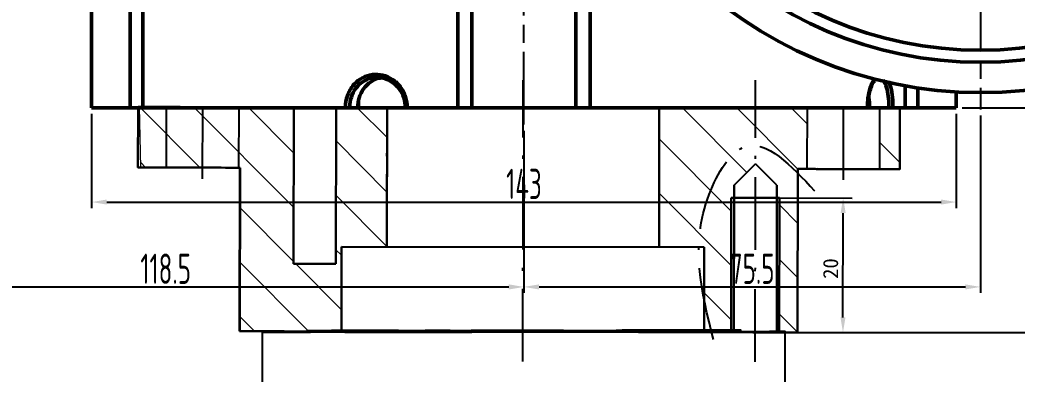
# Model space of a CAD drawing. Header units: millimetres. Extents: x 5395 to 6471, y 1829 to 2617.
# Drawn here: x 5630 to 5794.9, y 2210.3 to 2268.8 of the extents above; entities that cross this region are included whole.
import ezdxf

# ---------------------------------------------------------------- set-up
doc = ezdxf.new("R2010")
doc.units = ezdxf.units.MM
doc.linetypes.add('ACAD_ISO10W100', pattern=[18.5, 12, -3, 0.5, -3])
doc.linetypes.add('AM_ISO08W050', pattern=[18, 12, -1.5, 3, -1.5])
doc.layers.add('1-中心线', color=7, linetype='ACAD_ISO10W100')
doc.layers.add('2-粗实线', color=4, linetype='Continuous')
for name, color, linetype, lineweight in [('4-尺寸线', 7, 'Continuous', 15), ('AM_5', 3, 'Continuous', 25), ('AM_7', 4, 'AM_ISO08W050', 25), ('AM_BOR', 7, 'Continuous', 50)]:
    doc.layers.add(name, color=color, linetype=linetype, lineweight=lineweight)
doc.styles.get("Standard").update_dxf_attribs({"font": 'arial.ttf'})
doc.styles.add('STYLE1', font='')
doc.styles.add('工程字', font='gbenor.shx', dxfattribs={"width": 0.707, "bigfont": 'hztxt.shx'})
doc.styles.get('STYLE1').set_extended_font_data('FangSong_GB2312')
doc.dimstyles.new('AM_GB$0', dxfattribs={"dimtxt": 3.5, "dimasz": 2.5, "dimexe": 1, "dimexo": 1, "dimgap": 0.5, "dimtad": 1, "dimdsep": 46, "dimtxsty": '工程字', "dimcen": 0, "dimclrd": 256, "dimclre": 256, "dimclrt": 2, "dimadec": 0, "dimazin": 2, "dimtp": 0.1, "dimtm": 0.1, "dimtfac": 0.71, "dimtmove": 0, "dimatfit": 3, "dimfxl": 0, "dimlwd": -1, "dimlwe": -1, "dimarcsym": 0})
doc.dimstyles.get("Standard").update_dxf_attribs({"dimtxt": 0.18, "dimasz": 0.18, "dimexe": 0.18, "dimexo": 0.0625, "dimgap": 0.09, "dimtad": 0, "dimtih": 1, "dimtoh": 1, "dimdec": 4, "dimzin": 0, "dimdsep": 46, "dimtxsty": 'Standard', "dimcen": 0.09, "dimadec": 0, "dimazin": 0, "dimtfac": 1, "dimtdec": 4, "dimtofl": 0, "dimtmove": 0, "dimatfit": 3, "dimfxl": 0, "dimtolj": 1, "dimtzin": 0, "dimarcsym": 0})

# ---------------------------------------------------------------- blocks, each defined once
blk = doc.blocks.new('*D1')
at = {"layer": 'AM_5', "transparency": 16777216}
for p, q in [((5713.31, 2250.5), (5713.31, 2223.71)), ((5594.81, 2235.71), (5594.81, 2223.71)), ((5597.31, 2224.71), (5710.81, 2224.71))]:
    blk.add_line(p, q, dxfattribs=at)
for points in [[(5597.31, 2225.13), (5597.31, 2224.29), (5594.81, 2224.71)], [(5710.81, 2225.13), (5710.81, 2224.29), (5713.31, 2224.71)]]:
    blk.add_solid(points, dxfattribs=at)
at = {"layer": 'Defpoints', "color": 0}
for p in [(5713.31, 2251.5), (5594.81, 2236.71), (5713.31, 2224.71)]:
    blk.add_point(p, dxfattribs=at)
at = {"layer": 'AM_5', "color": 2, "transparency": 16777216, "insert": (5654.06, 2227.71), "char_height": 5, "attachment_point": 5, "style": '工程字'}
blk.add_mtext('118.5', dxfattribs=at)
blk = doc.blocks.new('*D2')
at = {"layer": 'AM_5', "transparency": 16777216}
for p, q in [((5788.81, 2253), (5788.81, 2223.71)), ((5713.31, 2250.5), (5713.31, 2223.71)), ((5715.81, 2224.71), (5786.31, 2224.71))]:
    blk.add_line(p, q, dxfattribs=at)
for points in [[(5715.81, 2225.13), (5715.81, 2224.29), (5713.31, 2224.71)], [(5786.31, 2225.13), (5786.31, 2224.29), (5788.81, 2224.71)]]:
    blk.add_solid(points, dxfattribs=at)
at = {"layer": 'Defpoints', "color": 0}
for p in [(5788.81, 2254), (5713.31, 2251.5), (5788.81, 2224.71)]:
    blk.add_point(p, dxfattribs=at)
at = {"layer": 'AM_5', "color": 2, "transparency": 16777216, "insert": (5751.06, 2227.71), "char_height": 5, "attachment_point": 5, "style": '工程字'}
blk.add_mtext('75.5', dxfattribs=at)
blk = doc.blocks.new('*D3')
at = {"layer": 'AM_5', "transparency": 16777216}
for p, q in [((5789.81, 2326.8), (5928.66, 2326.8)), ((5927.66, 2256.8), (5927.66, 2324.3)), ((5785.81, 2254.3), (5928.66, 2254.3))]:
    blk.add_line(p, q, dxfattribs=at)
for points in [[(5927.24, 2324.3), (5928.07, 2324.3), (5927.66, 2326.8)], [(5927.24, 2256.8), (5928.07, 2256.8), (5927.66, 2254.3)]]:
    blk.add_solid(points, dxfattribs=at)
at = {"layer": 'Defpoints', "color": 0}
for p in [(5788.81, 2326.8), (5927.66, 2326.8), (5784.81, 2254.3)]:
    blk.add_point(p, dxfattribs=at)
at = {"layer": 'AM_5', "color": 2, "transparency": 16777216, "insert": (5924.66, 2290.55), "char_height": 5, "attachment_point": 5, "rotation": 90, "style": '工程字'}
blk.add_mtext('72.5', dxfattribs=at)
blk = doc.blocks.new('*D4')
at = {"layer": 'AM_5', "transparency": 16777216}
for p, q in [((5915.81, 2358.3), (5942.87, 2358.3)), ((5941.87, 2256.8), (5941.87, 2355.8)), ((5785.81, 2254.3), (5942.87, 2254.3))]:
    blk.add_line(p, q, dxfattribs=at)
for points in [[(5941.46, 2355.8), (5942.29, 2355.8), (5941.87, 2358.3)], [(5941.46, 2256.8), (5942.29, 2256.8), (5941.87, 2254.3)]]:
    blk.add_solid(points, dxfattribs=at)
at = {"layer": 'Defpoints', "color": 0}
for p in [(5914.81, 2358.3), (5941.87, 2358.3), (5784.81, 2254.3)]:
    blk.add_point(p, dxfattribs=at)
at = {"layer": 'AM_5', "color": 2, "transparency": 16777216, "insert": (5938.87, 2306.3), "char_height": 5, "attachment_point": 5, "rotation": 90, "style": '工程字'}
blk.add_mtext('104', dxfattribs=at)
blk = doc.blocks.new('*D14')
at = {"layer": 'AM_5', "transparency": 16777216}
for p, q in [((5641.81, 2253.3), (5641.81, 2237.72)), ((5784.81, 2253.3), (5784.81, 2237.72)), ((5644.31, 2238.72), (5782.31, 2238.72))]:
    blk.add_line(p, q, dxfattribs=at)
for points in [[(5644.31, 2239.14), (5644.31, 2238.31), (5641.81, 2238.72)], [(5782.31, 2239.14), (5782.31, 2238.31), (5784.81, 2238.72)]]:
    blk.add_solid(points, dxfattribs=at)
at = {"layer": 'Defpoints', "color": 0}
for p in [(5641.81, 2254.3), (5784.81, 2254.3), (5784.81, 2238.72)]:
    blk.add_point(p, dxfattribs=at)
at = {"layer": 'AM_5', "color": 2, "transparency": 16777216, "insert": (5713.31, 2241.72), "char_height": 5, "attachment_point": 5, "style": '工程字'}
blk.add_mtext('143', dxfattribs=at)
blk = doc.blocks.new('*D15')
at = {"layer": '4-尺寸线', "color": 0, "lineweight": -2, "transparency": 16777216}
for p, q in [((5755.14, 2239.41), (5767.6, 2239.39)), ((5766.07, 2219.68), (5766.1, 2236.89)), ((5755.69, 2217.2), (5767.57, 2217.18))]:
    blk.add_line(p, q, dxfattribs=at)
at = {"layer": '4-尺寸线', "color": 0, "transparency": 16777216}
for points in [[(5765.68, 2236.89), (5766.52, 2236.89), (5766.1, 2239.39)], [(5765.66, 2219.68), (5766.49, 2219.68), (5766.07, 2217.18)]]:
    blk.add_solid(points, dxfattribs=at)
at = {"layer": 'Defpoints', "color": 0}
for p in [(5755.14, 2239.41), (5766.1, 2239.39), (5755.69, 2217.2)]:
    blk.add_point(p, dxfattribs=at)
at = {"layer": '4-尺寸线', "color": 0, "transparency": 16777216, "insert": (5764.04, 2227.74), "char_height": 2.5, "attachment_point": 5, "rotation": 89.9199, "style": 'STYLE1'}
blk.add_mtext('\\A1;20', dxfattribs=at)
blk = doc.blocks.new('*D19')
at = {"layer": 'AM_5', "transparency": 16777216}
for p, q in [((5785.81, 2254.3), (5942.19, 2254.3)), ((5941.19, 2251.8), (5941.19, 2219.69)), ((5759.56, 2217.19), (5942.19, 2217.19))]:
    blk.add_line(p, q, dxfattribs=at)
for points in [[(5940.78, 2251.8), (5941.61, 2251.8), (5941.19, 2254.3)], [(5940.78, 2219.69), (5941.61, 2219.69), (5941.19, 2217.19)]]:
    blk.add_solid(points, dxfattribs=at)
at = {"layer": 'Defpoints', "color": 0}
for p in [(5784.81, 2254.3), (5758.56, 2217.19), (5941.19, 2217.19)]:
    blk.add_point(p, dxfattribs=at)
at = {"layer": 'AM_5', "color": 2, "transparency": 16777216, "insert": (5938.19, 2235.75), "char_height": 5, "attachment_point": 5, "rotation": 90, "style": '工程字'}
blk.add_mtext('40', dxfattribs=at)
blk = doc.blocks.new('*D20')
at = {"layer": 'AM_5', "transparency": 16777216}
for p, q in [((5758.03, 2217.19), (5942.06, 2217.19)), ((5941.06, 2214.69), (5941.06, 2079.82)), ((5756.79, 2077.32), (5942.06, 2077.32))]:
    blk.add_line(p, q, dxfattribs=at)
for points in [[(5940.64, 2214.69), (5941.47, 2214.69), (5941.06, 2217.19)], [(5940.64, 2079.82), (5941.47, 2079.82), (5941.06, 2077.32)]]:
    blk.add_solid(points, dxfattribs=at)
at = {"layer": 'Defpoints', "color": 0}
for p in [(5757.03, 2217.19), (5755.79, 2077.32), (5941.06, 2077.32)]:
    blk.add_point(p, dxfattribs=at)
at = {"layer": 'AM_5', "color": 2, "transparency": 16777216, "insert": (5938.06, 2147.26), "char_height": 5, "attachment_point": 5, "rotation": 90, "style": '工程字'}
blk.add_mtext('265', dxfattribs=at)

msp = doc.modelspace()

# ---------------------------------------------------------------- hatches: boundary and pattern name
at = {"layer": '4-尺寸线'}
h = msp.add_hatch(dxfattribs=at)
h.set_pattern_fill('ANSI31', color=256, scale=2, angle=89.9198586, style=0)
h.set_pattern_definition([(134.91986, (5916.9184, 511.664), (-4.496404, -4.483843), [])])
h.paths.add_polyline_path([(5670.1152, 2254.3894), (5669.82318, 2254.38997), (5669.54144, 2254.39052), (5669.27004, 2254.39104), (5669.00905, 2254.39154), (5668.75852, 2254.39202), (5668.51852, 2254.39247), (5668.2891, 2254.3929), (5668.07033, 2254.3933), (5667.77499, 2254.39387), (5667.36603, 2254.3947), (5666.85382, 2254.39577), (5666.25135, 2254.39706), (5665.57389, 2254.39853), (5664.83863, 2254.40015), (5664.0642, 2254.40187), (5663.27025, 2254.40365), (5659.53743, 2254.41207), (5658.4919, 2254.41442), (5657.4573, 2254.41673), (5656.44496, 2254.41897), (5655.46599, 2254.42113), (5654.5311, 2254.42317), (5654.18707, 2254.42392), (5654.17308, 2244.42393), (5654.50857, 2244.4232), (5655.44346, 2244.42115), (5656.42243, 2244.419), (5657.43477, 2244.41675), (5658.46937, 2244.41444), (5659.5149, 2244.41209), (5663.15218, 2244.40127), (5663.94552, 2244.39947), (5664.71815, 2244.3977), (5665.45046, 2244.39601), (5666.31117, 2244.394), (5666.31117, 2244.39469), (5666.36727, 2244.3961), (5666.30643, 2217.39617), (5666.6727, 2217.39565), (5667.15558, 2217.39487), (5667.75383, 2217.39382), (5668.46592, 2217.39251), (5669.29005, 2217.39094), (5670.2241, 2217.38912), (5671.26571, 2217.38705), (5672.4122, 2217.38473), (5673.66067, 2217.38218), (5683.13525, 2217.36003), (5683.134, 2231.33182), (5690.65479, 2231.3213), (5690.66691, 2254.34598), (5689.65759, 2254.34818), (5687.69436, 2254.35246), (5685.79158, 2254.35658), (5683.95413, 2254.36054), (5682.25109, 2254.3642), (5682.21492, 2228.5068), (5675.19329, 2228.52163), (5675.22946, 2254.37904), (5674.55303, 2254.38044), (5673.29442, 2254.38303), (5672.1333, 2254.38539), (5671.07265, 2254.38751)])
h.paths.add_polyline_path([(5649.71825, 2254.43316), (5649.94191, 2244.43275), (5650.35123, 2244.43197), (5650.83088, 2244.43101), (5651.40515, 2244.42983), (5652.06775, 2244.42844), (5652.81141, 2244.42686), (5653.628, 2244.42511), (5654.17308, 2244.42393), (5654.18707, 2254.42308)])
h.paths.add_polyline_path([(5735.68689, 2254.23935), (5735.65475, 2231.25836), (5743.13395, 2231.2479), (5743.13512, 2217.21974), (5747.5565, 2217.20941), (5747.58756, 2239.41577), (5748.05149, 2239.41512), (5748.05441, 2241.50619), (5751.60289, 2245.04711), (5751.6157, 2254.20344)])
h.paths.add_polyline_path([(5751.6157, 2254.20344), (5751.60289, 2245.04711), (5755.14144, 2241.49628), (5755.13852, 2239.40521), (5755.55088, 2239.40463), (5755.51982, 2217.19664), (5755.68547, 2217.19621), (5756.48856, 2217.19412), (5757.17924, 2217.19226), (5757.75577, 2217.19067), (5758.21667, 2217.18932), (5758.56077, 2217.18824), (5758.6216, 2244.18818), (5760.17285, 2244.1858), (5760.18684, 2254.18412)])
h.paths.add_polyline_path([(5772.18681, 2254.15706), (5772.17284, 2244.16743), (5775.46565, 2244.16239), (5775.35885, 2254.14991)])

# ---------------------------------------------------------------- linework, layer by layer
at = {"color": 7, "linetype": 'Continuous', "lineweight": 25}
for p, q in [((5702.72441, 2254.31989), (5702.74224, 2254.32034)), ((5670.00489, 2217.22613), (5670.16535, 2077.22623)), ((5677.31319, 2217.48385), (5677.56344, 2217.23417)), ((5679.35559, 2217.23606), (5679.1671, 2217.48583)), ((5681.47095, 2217.48844), (5679.16713, 2217.48587)), ((5681.65944, 2217.23866), (5679.35562, 2217.23609)), ((5681.65944, 2217.23866), (5681.47095, 2217.48844)), ((5692.38547, 2217.25094), (5691.88953, 2217.25036)), ((5691.88955, 2217.25033), (5692.05382, 2217.50051)), ((5692.54975, 2217.50113), (5692.0538, 2217.50055)), ((5692.38547, 2217.25094), (5692.54975, 2217.50113)), ((5696.98875, 2217.50595), (5697.10193, 2217.2561)), ((5700.95605, 2217.26052), (5701.09981, 2217.51067)), ((5704.55452, 2217.51454), (5704.62671, 2217.26463)), ((5719.79592, 2217.282), (5719.85014, 2217.53205)), ((5730.15205, 2217.54414), (5729.5585, 2217.54348)), ((5729.5585, 2217.54348), (5729.74699, 2217.2937)), ((5730.34054, 2217.29436), (5729.74699, 2217.2937)), ((5730.34054, 2217.29436), (5730.15205, 2217.54414)), ((5743.20547, 2217.30915), (5740.57063, 2217.30607)), ((5740.57065, 2217.30603), (5740.73493, 2217.55621)), ((5743.36975, 2217.55933), (5740.7349, 2217.55625)), ((5743.20547, 2217.30915), (5743.36975, 2217.55933)), ((5745.68334, 2217.31214), (5745.93302, 2217.56239)), ((5745.78935, 2217.31345), (5745.68452, 2217.31333)), ((5745.95385, 2217.56364), (5745.78958, 2217.31345)), ((5746.46841, 2217.31425), (5745.78958, 2217.31345)), ((5746.63268, 2217.56443), (5745.95385, 2217.56364)), ((5746.46841, 2217.31425), (5746.63268, 2217.56443)), ((5748.94628, 2217.31724), (5749.19596, 2217.56749)), ((5756.66529, 2077.32537), (5756.50483, 2217.32527))]:
    msp.add_line(p, q, dxfattribs=at)
at = {"color": 7, "linetype": 'Continuous', "lineweight": 25, "flags": 128}
for points in [[(5699.15792, 2254.3273), (5698.46835, 2254.32882), (5697.78215, 2254.33034), (5697.0995, 2254.33185), (5696.42055, 2254.33335), (5695.74547, 2254.33483), (5695.07441, 2254.33631), (5694.40756, 2254.33778), (5693.74505, 2254.33923)], [(5699.15792, 2254.3273), (5699.90009, 2254.32566), (5700.58709, 2254.32417), (5701.20151, 2254.32285), (5701.72776, 2254.32174), (5702.15251, 2254.32087), (5702.46497, 2254.32027), (5702.65723, 2254.31993), (5702.72441, 2254.31989)], [(5677.56213, 2217.23548), (5676.42634, 2217.23413), (5675.04912, 2217.23248), (5673.8289, 2217.23101), (5672.77069, 2217.22973), (5671.87884, 2217.22863), (5671.15701, 2217.22773), (5670.60817, 2217.22703), (5670.23458, 2217.22652), (5670.03776, 2217.22622), (5670.01853, 2217.22612), (5670.17697, 2217.22622), (5670.51243, 2217.22653), (5671.02352, 2217.22704), (5671.70816, 2217.22775), (5672.56351, 2217.22866), (5673.58608, 2217.22976), (5674.77165, 2217.23105), (5676.11536, 2217.23252), (5677.61168, 2217.23417), (5678.02384, 2217.23462)], [(5679.35557, 2217.23609), (5678.67622, 2217.23534), (5678.14799, 2217.23476), (5677.78389, 2217.23437), (5677.59289, 2217.23418), (5677.56344, 2217.23417)], [(5691.88957, 2217.25036), (5690.97701, 2217.2493), (5689.9694, 2217.24813), (5688.89157, 2217.24688), (5687.77006, 2217.24559), (5686.63247, 2217.24429), (5685.50681, 2217.243), (5684.42082, 2217.24177), (5683.40122, 2217.24061), (5682.47313, 2217.23957), (5681.65939, 2217.23866)], [(5683.68955, 2217.24094), (5684.99128, 2217.2424), (5687.14684, 2217.24482), (5689.40968, 2217.24737), (5691.7705, 2217.25003), (5694.21961, 2217.2528), (5696.74694, 2217.25567), (5699.3421, 2217.25862), (5701.99443, 2217.26163), (5704.69304, 2217.26471), (5707.42683, 2217.26783), (5710.18456, 2217.27098)], [(5697.10216, 2217.25637), (5696.52047, 2217.25571), (5695.90939, 2217.25501), (5695.28236, 2217.25429), (5694.65313, 2217.25357), (5694.03555, 2217.25286), (5693.44318, 2217.25217), (5692.88905, 2217.25153), (5692.38531, 2217.25094)], [(5700.9562, 2217.26079), (5700.52292, 2217.26029), (5700.05805, 2217.25975), (5699.57009, 2217.25918), (5699.06797, 2217.25861), (5698.56087, 2217.25803), (5698.05806, 2217.25745), (5697.56872, 2217.25689), (5697.10181, 2217.25636)], [(5704.62692, 2217.26501), (5704.1592, 2217.26448), (5703.68182, 2217.26394), (5703.20089, 2217.26338), (5702.72256, 2217.26284), (5702.25297, 2217.26229), (5701.79812, 2217.26177), (5701.36384, 2217.26126), (5700.95568, 2217.26079)], [(5719.796, 2217.28239), (5717.91181, 2217.28022), (5716.00859, 2217.27803), (5714.09412, 2217.27583), (5712.17621, 2217.27363), (5710.26272, 2217.27144), (5708.36145, 2217.26927), (5706.48018, 2217.26712), (5704.6266, 2217.26501)], [(5710.18456, 2217.27098), (5712.95491, 2217.27415), (5715.7265, 2217.27733), (5718.48793, 2217.28051), (5721.22785, 2217.28366), (5723.93501, 2217.28678), (5726.59829, 2217.28985), (5729.20673, 2217.29287), (5731.74963, 2217.29581), (5734.21652, 2217.29867), (5736.59728, 2217.30144), (5738.34205, 2217.30348)], [(5729.74726, 2217.2937), (5728.77655, 2217.29261), (5727.68487, 2217.29139), (5726.49179, 2217.29004), (5725.2187, 2217.28859), (5723.88845, 2217.28708), (5722.52488, 2217.28552), (5721.15244, 2217.28395), (5719.79576, 2217.28238)], [(5740.57068, 2217.30607), (5739.65811, 2217.305), (5738.65051, 2217.30383), (5737.57268, 2217.30259), (5736.45116, 2217.3013), (5735.31357, 2217.29999), (5734.18792, 2217.29871), (5733.10193, 2217.29747), (5732.08233, 2217.29632), (5731.15423, 2217.29527), (5730.34049, 2217.29436)], [(5745.68334, 2217.31214), (5745.66711, 2217.31211), (5745.5022, 2217.31189), (5745.16323, 2217.31147), (5744.65855, 2217.31087), (5744.00058, 2217.31009), (5743.20552, 2217.30915)], [(5744.82224, 2217.31106), (5745.06944, 2217.31135), (5746.88122, 2217.31349), (5748.55483, 2217.31547), (5750.08338, 2217.31728), (5751.4606, 2217.31893), (5752.68082, 2217.3204), (5753.73902, 2217.32168), (5754.63088, 2217.32278), (5755.35271, 2217.32368), (5755.90155, 2217.32438), (5756.27514, 2217.32489), (5756.47196, 2217.32519), (5756.49118, 2217.32529), (5756.33274, 2217.32518), (5755.99729, 2217.32488), (5755.48619, 2217.32437), (5754.80156, 2217.32366), (5753.94621, 2217.32275), (5752.92364, 2217.32165), (5751.73807, 2217.32036), (5750.39436, 2217.31889), (5748.94633, 2217.31729)], [(5748.94628, 2217.31724), (5748.93004, 2217.31721), (5748.76513, 2217.31699), (5748.42617, 2217.31657), (5747.92148, 2217.31596), (5747.26351, 2217.31518), (5746.46846, 2217.31425)]]:
    msp.add_lwpolyline(points, dxfattribs=at)
at = {"color": 7, "linetype": 'Continuous', "lineweight": 25}
for points, knots in [([(5679.1671, 2217.48583), (5678.86441, 2217.4855), (5678.25904, 2217.48483), (5677.67157, 2217.48419), (5677.3428, 2217.48385), (5677.34483, 2217.48387), (5677.34563, 2217.48388)], [0, 0, 0, 0, 0.273281311, 0.546562622, 0.819843932, 1, 1, 1, 1]), ([(5745.90059, 2217.56236), (5745.90944, 2217.56236), (5745.94431, 2217.56238), (5745.70952, 2217.56208), (5745.199, 2217.56146), (5744.42243, 2217.56053), (5743.72066, 2217.55971), (5743.36977, 2217.5593)], [0, 0, 0, 0, 0.078443499, 0.308832624, 0.539221749, 0.769610875, 1, 1, 1, 1]), ([(5749.16352, 2217.56745), (5749.17238, 2217.56746), (5749.20724, 2217.56748), (5748.97245, 2217.56718), (5748.46193, 2217.56656), (5747.68537, 2217.56563), (5746.98359, 2217.56481), (5746.63271, 2217.5644)], [0, 0, 0, 0, 0.078443499, 0.308832624, 0.539221749, 0.769610875, 1, 1, 1, 1])]:
    msp.add_open_spline(points, degree=3, knots=knots, dxfattribs=at)
for points in [[(5692.05382, 2217.50051), (5691.66591, 2217.50006), (5690.89009, 2217.49915), (5689.53056, 2217.49758), (5688.09181, 2217.49592), (5686.61225, 2217.49422), (5685.15195, 2217.49255), (5683.77109, 2217.49099), (5682.50329, 2217.48955), (5681.81504, 2217.48879), (5681.47092, 2217.4884)], [(5692.54975, 2217.50113), (5692.87022, 2217.5015), (5693.51118, 2217.50225), (5694.67754, 2217.50359), (5695.8829, 2217.50497), (5696.62022, 2217.50581), (5696.98888, 2217.50623)], [(5701.09981, 2217.51067), (5700.7884, 2217.5103), (5700.16557, 2217.50958), (5699.08897, 2217.50834), (5697.99358, 2217.50709), (5697.32369, 2217.50633), (5696.98875, 2217.50595)], [(5701.09965, 2217.51095), (5701.35788, 2217.51125), (5701.87436, 2217.51185), (5702.75765, 2217.51287), (5703.66973, 2217.51392), (5704.25966, 2217.51459), (5704.55463, 2217.51492)], [(5719.85014, 2217.53205), (5718.58116, 2217.53059), (5716.04319, 2217.52767), (5712.16439, 2217.52322), (5708.30094, 2217.5188), (5705.80333, 2217.51596), (5704.55452, 2217.51454)], [(5719.85006, 2217.53244), (5720.2898, 2217.53295), (5721.16929, 2217.53396), (5722.51443, 2217.5355), (5723.84813, 2217.53703), (5725.14979, 2217.53851), (5726.39602, 2217.53992), (5727.5614, 2217.54124), (5728.63728, 2217.54245), (5729.25143, 2217.54314), (5729.5585, 2217.54348)], [(5740.73493, 2217.55621), (5740.34702, 2217.55576), (5739.5712, 2217.55486), (5738.21166, 2217.55328), (5736.77292, 2217.55162), (5735.29336, 2217.54993), (5733.83306, 2217.54826), (5732.45219, 2217.54669), (5731.1844, 2217.54526), (5730.49615, 2217.54449), (5730.15203, 2217.54411)]]:
    msp.add_open_spline(points, degree=3, dxfattribs=at)
at = {"layer": '1-中心线', "color": 1}
for p, q in [((5713.12832, 2212.38421), (5713.19335, 2258.87552)), ((5751.55714, 2212.33663), (5751.62216, 2258.82794)), ((5660.17046, 2242.54243), (5660.18979, 2256.36769)), ((5766.17035, 2242.39416), (5766.18969, 2256.21942))]:
    msp.add_line(p, q, dxfattribs=at)
at = {"layer": '1-中心线'}
for p, q in [((5654.17308, 2244.4217), (5654.18707, 2254.42392)), ((5666.17305, 2244.39432), (5666.18704, 2254.3972)), ((5690.65121, 2231.32131), (5690.66691, 2254.34598)), ((5760.17296, 2244.26284), (5760.18695, 2254.26572)), ((5772.17296, 2244.25665), (5772.18695, 2254.25887)), ((5748.05441, 2241.50619), (5751.60289, 2245.04711)), ((5755.14144, 2241.49628), (5751.60289, 2245.04711)), ((5713.13519, 2217.28989), (5683.13522, 2217.33185))]:
    msp.add_line(p, q, dxfattribs=at)
msp.add_spline([(5744.64659, 2216.04833), (5743.93036, 2239.97763), (5750.0602, 2247.93516), (5761.38449, 2240.58532)], degree=3, dxfattribs=at)
at = {"layer": '2-粗实线', "color": 0, "lineweight": 30}
for p, q in [((5649.48968, 2254.43339), (5649.46715, 2244.43342)), ((5663.27025, 2254.40365), (5659.53743, 2254.41207)), ((5675.22946, 2254.37904), (5675.19329, 2228.52163)), ((5682.25109, 2254.3642), (5682.21492, 2228.5068)), ((5690.65121, 2231.32131), (5690.687, 2254.34593)), ((5735.65475, 2231.25836), (5735.6869, 2254.24448)), ((5761.80313, 2254.18157), (5765.53595, 2254.17316)), ((5775.46562, 2244.14945), (5775.48816, 2254.14942)), ((5663.15218, 2244.40127), (5659.41936, 2244.40968)), ((5663.24772, 2244.40368), (5659.5149, 2244.41209)), ((5666.31117, 2244.39469), (5666.25033, 2217.39476)), ((5666.30643, 2217.39617), (5666.36727, 2244.3961)), ((5666.31117, 2244.39469), (5666.36727, 2244.39457)), ((5758.6216, 2244.18818), (5758.56077, 2217.18824)), ((5761.68506, 2244.17919), (5765.41788, 2244.17077)), ((5761.7806, 2244.1816), (5765.51342, 2244.17318)), ((5748.02043, 2217.20832), (5748.05441, 2241.50619)), ((5755.10745, 2217.19287), (5755.14144, 2241.49628)), ((5747.5565, 2217.20941), (5747.58756, 2239.41577)), ((5747.58756, 2239.41577), (5755.55088, 2239.40463)), ((5755.55088, 2239.40463), (5755.51981, 2217.19207)), ((5683.134, 2231.33182), (5743.13395, 2231.2479)), ((5683.13522, 2217.33185), (5683.1548, 2231.33179)), ((5743.13395, 2231.2479), (5743.13512, 2217.21974)), ((5675.19329, 2228.52163), (5682.21492, 2228.5068)), ((5671.72154, 2217.38021), (5671.72154, 2217.37913)), ((5673.66067, 2217.38218), (5751.77467, 2217.19955)), ((5690.63521, 2217.32136), (5690.63524, 2217.34249)), ((5752.794, 2217.19641), (5752.794, 2217.19747)), ((5758.50467, 2217.18683), (5758.50467, 2217.18836))]:
    msp.add_line(p, q, dxfattribs=at)
at = {"layer": '2-粗实线', "color": 0, "lineweight": 30, "flags": 128}
for points in [[(5659.53743, 2254.41207), (5658.4919, 2254.41442), (5657.4573, 2254.41673), (5656.44496, 2254.41897), (5655.46599, 2254.42113), (5654.5311, 2254.42317), (5653.65054, 2254.42508), (5652.83395, 2254.42684), (5652.09028, 2254.42842), (5651.42768, 2254.4298), (5650.85341, 2254.43098), (5650.37376, 2254.43194), (5649.99399, 2254.43267), (5649.71825, 2254.43316), (5649.54957, 2254.4334), (5649.4898, 2254.4334), (5649.48968, 2254.43339)], [(5663.27025, 2254.40365), (5664.0642, 2254.40187), (5664.83863, 2254.40015), (5665.57389, 2254.39853), (5666.25135, 2254.39706), (5666.85382, 2254.39577), (5667.36603, 2254.3947), (5667.77499, 2254.39387), (5668.07033, 2254.3933)], [(5670.1152, 2254.3894), (5669.82318, 2254.38997), (5669.54144, 2254.39052), (5669.27004, 2254.39104), (5669.00905, 2254.39154), (5668.75852, 2254.39202), (5668.51852, 2254.39247), (5668.2891, 2254.3929), (5668.07033, 2254.3933)], [(5670.1152, 2254.3894), (5671.07265, 2254.38751), (5672.1333, 2254.38539), (5673.29442, 2254.38303), (5674.55303, 2254.38044), (5675.90589, 2254.37763), (5677.34951, 2254.37461), (5678.88019, 2254.37138), (5680.49399, 2254.36795), (5682.18676, 2254.36434), (5683.95413, 2254.36054), (5685.79158, 2254.35658), (5687.69436, 2254.35246), (5689.65759, 2254.34818), (5691.67622, 2254.34377), (5693.74505, 2254.33923)], [(5722.74196, 2254.27526), (5722.69218, 2254.27551), (5722.53337, 2254.276), (5722.2673, 2254.27674), (5721.89686, 2254.2777), (5721.42612, 2254.27888), (5720.86024, 2254.28027), (5720.20541, 2254.28186), (5719.46882, 2254.28361), (5718.65852, 2254.28553), (5717.7834, 2254.28757), (5716.85305, 2254.28973), (5715.87766, 2254.29198), (5714.86792, 2254.29429), (5713.83488, 2254.29664), (5712.78987, 2254.29901), (5711.74434, 2254.30135), (5710.70974, 2254.30367), (5709.69741, 2254.30591), (5708.71843, 2254.30807), (5707.78354, 2254.31011), (5706.90298, 2254.31202), (5706.08639, 2254.31378), (5705.34272, 2254.31536), (5704.68012, 2254.31674), (5704.10585, 2254.31792), (5703.62621, 2254.31888), (5703.24643, 2254.31961), (5702.97069, 2254.3201), (5702.80202, 2254.32034), (5702.74224, 2254.32034)], [(5722.74208, 2254.27471), (5722.78373, 2254.27457), (5722.9686, 2254.27405), (5723.27405, 2254.27327), (5723.69234, 2254.27224), (5724.21286, 2254.27099), (5724.82241, 2254.26954), (5725.50554, 2254.26795), (5726.24492, 2254.26625)], [(5731.6385, 2254.25383), (5730.97876, 2254.25535), (5730.31456, 2254.25688), (5729.64607, 2254.25843), (5728.97345, 2254.25998), (5728.29686, 2254.26153), (5727.61647, 2254.2631), (5726.93243, 2254.26467), (5726.24492, 2254.26625)], [(5731.6385, 2254.25383), (5733.52446, 2254.24948), (5735.36942, 2254.24521), (5737.16829, 2254.24104), (5738.9161, 2254.23697), (5740.60803, 2254.23301), (5742.23941, 2254.22918), (5743.80575, 2254.22548), (5745.30271, 2254.22193), (5746.72616, 2254.21853), (5748.07219, 2254.2153), (5749.33707, 2254.21224), (5750.51731, 2254.20937), (5751.60967, 2254.20668), (5752.61111, 2254.20419), (5753.51888, 2254.20191), (5754.33048, 2254.19984), (5755.04367, 2254.19798)], [(5757.03691, 2254.19278), (5756.82471, 2254.19335), (5756.60184, 2254.19394), (5756.36835, 2254.19456), (5756.1243, 2254.1952), (5755.86974, 2254.19586), (5755.60474, 2254.19654), (5755.32936, 2254.19725), (5755.04367, 2254.19798)], [(5757.03691, 2254.19278), (5757.32517, 2254.19203), (5757.72759, 2254.19104), (5758.23395, 2254.18981), (5758.83142, 2254.1884), (5759.50485, 2254.18683), (5760.23716, 2254.18514), (5761.00979, 2254.18337), (5761.80313, 2254.18157)], [(5775.48816, 2254.14942), (5775.43825, 2254.14966), (5775.27945, 2254.15016), (5775.01338, 2254.15089), (5774.64294, 2254.15185), (5774.1722, 2254.15304), (5773.60632, 2254.15443), (5772.95149, 2254.15601), (5772.21489, 2254.15777), (5771.4046, 2254.15968), (5770.52948, 2254.16173), (5769.59913, 2254.16389), (5768.62374, 2254.16614), (5767.614, 2254.16845), (5766.58096, 2254.1708), (5765.53595, 2254.17316)], [(5659.5149, 2244.41209), (5658.46937, 2244.41444), (5657.43477, 2244.41675), (5656.42243, 2244.419), (5655.44346, 2244.42115), (5654.50857, 2244.4232), (5653.628, 2244.42511), (5652.81141, 2244.42686), (5652.06775, 2244.42844), (5651.40515, 2244.42983), (5650.83088, 2244.43101), (5650.35123, 2244.43197), (5649.97146, 2244.43269), (5649.69572, 2244.43318), (5649.52704, 2244.43343), (5649.46727, 2244.43342), (5649.51705, 2244.43317), (5649.67586, 2244.43268), (5649.94193, 2244.43195), (5650.31237, 2244.43098), (5650.78311, 2244.4298), (5651.34899, 2244.42841), (5652.00382, 2244.42683), (5652.74041, 2244.42507), (5653.55071, 2244.42316), (5654.42583, 2244.42111), (5655.35618, 2244.41895), (5656.33157, 2244.4167), (5657.34131, 2244.41439), (5658.37435, 2244.41204), (5659.41936, 2244.40968)], [(5666.31117, 2244.394), (5666.12389, 2244.39444), (5665.45046, 2244.39601), (5664.71815, 2244.3977), (5663.94552, 2244.39947), (5663.15218, 2244.40127)], [(5761.68506, 2244.17919), (5760.89464, 2244.18096), (5760.1244, 2244.18267), (5759.39371, 2244.18427), (5758.72096, 2244.18574), (5758.6216, 2244.18595)], [(5769.68796, 2244.1619), (5770.21847, 2244.16079), (5770.66417, 2244.15987), (5771.01709, 2244.15917), (5771.27095, 2244.1587), (5771.42122, 2244.15846), (5771.46521, 2244.15847), (5771.40213, 2244.15872), (5771.23312, 2244.1592), (5770.96119, 2244.15991), (5770.59119, 2244.16084), (5770.12972, 2244.16197), (5769.58503, 2244.16327), (5768.96682, 2244.16473), (5768.28614, 2244.16632), (5767.55512, 2244.16801), (5766.78682, 2244.16977), (5765.99494, 2244.17157), (5765.19361, 2244.17338), (5764.39714, 2244.17516), (5763.61974, 2244.17689), (5762.87528, 2244.17853), (5762.17704, 2244.18005), (5761.53749, 2244.18143), (5760.96804, 2244.18263), (5760.47884, 2244.18365), (5760.07864, 2244.18446), (5759.77457, 2244.18505), (5759.57205, 2244.18541), (5759.47471, 2244.18552), (5759.48427, 2244.18539), (5759.60057, 2244.18503), (5759.82154, 2244.18443), (5760.14322, 2244.18361), (5760.55989, 2244.18258), (5761.06409, 2244.18136), (5761.64684, 2244.17998), (5762.29774, 2244.17845), (5763.00517, 2244.1768), (5763.75651, 2244.17507), (5764.53835, 2244.17329), (5765.33673, 2244.17148), (5766.13742, 2244.16968), (5766.92612, 2244.16792), (5767.68875, 2244.16624), (5768.41172, 2244.16465), (5769.08211, 2244.1632), (5769.68796, 2244.1619)], [(5765.41788, 2244.17077), (5766.46341, 2244.16842), (5767.49801, 2244.16611), (5768.51034, 2244.16387), (5769.48932, 2244.16171), (5770.42421, 2244.15966), (5771.30477, 2244.15776), (5772.12136, 2244.156), (5772.86503, 2244.15442), (5773.52763, 2244.15304), (5774.1019, 2244.15186), (5774.58155, 2244.1509), (5774.96132, 2244.15017), (5775.23706, 2244.14968), (5775.40574, 2244.14944), (5775.46551, 2244.14944), (5775.41572, 2244.14969), (5775.25692, 2244.15018), (5774.99084, 2244.15092), (5774.62041, 2244.15188), (5774.14967, 2244.15306), (5773.58378, 2244.15445), (5772.92896, 2244.15604), (5772.19236, 2244.15779), (5771.38207, 2244.15971), (5770.50695, 2244.16175), (5769.5766, 2244.16391), (5768.60121, 2244.16616), (5767.59146, 2244.16847), (5766.55843, 2244.17082), (5765.51342, 2244.17318)], [(5666.25033, 2217.39476), (5666.85086, 2217.39351), (5667.36339, 2217.39246), (5667.78186, 2217.39164), (5668.10133, 2217.39104), (5668.31802, 2217.39068), (5668.42937, 2217.39055), (5668.43406, 2217.39067), (5668.33205, 2217.39103), (5668.12452, 2217.39162), (5667.81395, 2217.39245), (5667.40399, 2217.39349), (5666.8995, 2217.39473), (5666.30643, 2217.39617)], [(5666.25033, 2217.39476), (5666.59443, 2217.39368), (5667.05533, 2217.39234), (5667.63186, 2217.39074), (5668.32255, 2217.38889), (5669.12563, 2217.38679), (5670.03906, 2217.38444), (5671.06051, 2217.38187), (5672.18738, 2217.37906), (5673.41679, 2217.37602)], [(5673.66067, 2217.38218), (5672.4122, 2217.38473), (5671.26571, 2217.38705), (5670.2241, 2217.38912), (5669.29005, 2217.39094), (5668.46592, 2217.39251), (5667.75383, 2217.39382), (5667.15558, 2217.39487), (5666.6727, 2217.39565), (5666.30643, 2217.39617)], [(5751.15043, 2217.20082), (5752.3989, 2217.19827), (5753.5454, 2217.19596), (5754.587, 2217.19388), (5755.52106, 2217.19206), (5756.34518, 2217.19049), (5757.05728, 2217.18918), (5757.65552, 2217.18813), (5758.1384, 2217.18735), (5758.50467, 2217.18683)], [(5758.56077, 2217.18824), (5758.21667, 2217.18932), (5757.75577, 2217.19067), (5757.17924, 2217.19226), (5756.48856, 2217.19412), (5755.68547, 2217.19621), (5754.77204, 2217.19856), (5753.75059, 2217.20114), (5752.62372, 2217.20395), (5751.39431, 2217.20698)], [(5758.56077, 2217.18824), (5757.96024, 2217.1895), (5757.44771, 2217.19054), (5757.02924, 2217.19137), (5756.70977, 2217.19196), (5756.49308, 2217.19233), (5756.38173, 2217.19245), (5756.37704, 2217.19233), (5756.47906, 2217.19197), (5756.68658, 2217.19138), (5756.99715, 2217.19056), (5757.40711, 2217.18951), (5757.9116, 2217.18827), (5758.50467, 2217.18683)]]:
    msp.add_lwpolyline(points, dxfattribs=at)
at = {"layer": '4-尺寸线'}
for p, q in [((5649.94193, 2244.43195), (5649.71825, 2254.43316)), ((5649.71825, 2254.43316), (5775.35885, 2254.14991)), ((5775.35885, 2254.14991), (5775.46565, 2244.16239)), ((5666.31117, 2244.394), (5649.94193, 2244.43195)), ((5666.25033, 2217.39476), (5666.31117, 2244.394)), ((5758.6216, 2244.18818), (5758.56077, 2217.18824)), ((5775.46565, 2244.16239), (5758.6216, 2244.18818)), ((5683.13522, 2217.33185), (5666.25033, 2217.39476)), ((5758.56077, 2217.18824), (5683.13522, 2217.33185))]:
    msp.add_line(p, q, dxfattribs=at)
at = {"layer": 'AM_7'}
for p, q in [((5713.31259, 2251.50382), (5713.30202, 2387.24992)), ((5788.81238, 2329.59182), (5788.81238, 2254.00382))]:
    msp.add_line(p, q, dxfattribs=at)
at = {"layer": 'AM_BOR'}
for p, q in [((5650.25805, 2281.59782), (5650.25805, 2254.29782)), ((5702.351, 2254.29782), (5702.351, 2281.59782)), ((5704.70599, 2281.59782), (5704.70599, 2254.29782)), ((5721.91877, 2254.29782), (5721.91877, 2281.59782)), ((5724.27375, 2281.59782), (5724.27375, 2254.29782)), ((5641.81237, 2274.99782), (5641.81237, 2254.29782)), ((5648.17988, 2254.29782), (5648.17988, 2274.99782)), ((5776.36671, 2254.29782), (5776.36671, 2257.9131)), ((5778.44488, 2257.56983), (5778.44488, 2254.29782)), ((5784.81238, 2254.29782), (5784.81238, 2256.9122)), ((5648.17988, 2254.29782), (5641.81237, 2254.29782)), ((5650.25805, 2254.29782), (5648.17988, 2254.29782)), ((5650.25805, 2254.29782), (5683.79133, 2254.29782)), ((5684.4839, 2254.29782), (5683.79133, 2254.29782)), ((5684.4839, 2254.29782), (5685.81184, 2254.29782)), ((5685.96471, 2254.29782), (5685.81184, 2254.29782)), ((5685.96471, 2255.30536), (5685.96471, 2254.29782)), ((5685.96471, 2254.29782), (5693.7227, 2254.29782)), ((5694.03403, 2254.29782), (5693.68476, 2254.29782)), ((5694.03403, 2254.29782), (5702.351, 2254.29782)), ((5704.70599, 2254.29782), (5702.351, 2254.29782)), ((5721.91877, 2254.29782), (5704.70599, 2254.29782)), ((5724.27375, 2254.29782), (5721.91877, 2254.29782)), ((5724.27375, 2254.29782), (5770.09713, 2254.29782)), ((5770.46575, 2254.29782), (5773.67167, 2254.29782)), ((5774.33979, 2254.29782), (5773.67167, 2254.29782)), ((5774.33979, 2254.29782), (5776.36671, 2254.29782)), ((5778.44488, 2254.29782), (5776.36671, 2254.29782)), ((5784.81238, 2254.29782), (5778.44488, 2254.29782))]:
    msp.add_line(p, q, dxfattribs=at)
for radius in [70, 65, 63]:
    msp.add_circle((5788.81238, 2326.79782), radius, dxfattribs=at)
for points, knots in [([(5683.79133, 2254.29782), (5683.79736, 2254.49759), (5683.82191, 2255.31113), (5684.19208, 2256.71455), (5685.16403, 2258.24846), (5686.55909, 2259.3419), (5688.22337, 2259.86645), (5689.97286, 2259.76427), (5691.61329, 2259.05024), (5692.9436, 2257.80217), (5693.8572, 2256.15644), (5693.97514, 2254.91678), (5694.03403, 2254.29782)], [0, 0, 0, 0, 0.034691736, 0.141281051, 0.248226856, 0.355803966, 0.463746832, 0.571177852, 0.678483359, 0.785744502, 0.893023063, 1, 1, 1, 1]), ([(5693.7227, 2254.29782), (5693.67645, 2254.85989), (5693.63005, 2255.42369), (5693.27494, 2256.48069), (5692.74354, 2257.48303), (5691.53314, 2258.61681), (5690.05282, 2259.26728), (5688.47239, 2259.36025), (5686.97191, 2258.88258), (5685.7165, 2257.88769), (5684.84344, 2256.4933), (5684.51138, 2255.21869), (5684.48932, 2254.47942), (5684.4839, 2254.29782)], [0, 0, 0, 0, 0.107039692, 0.107371136, 0.214876501, 0.322097863, 0.429105328, 0.53610956, 0.643692017, 0.751139971, 0.858234376, 0.965175618, 1, 1, 1, 1]), ([(5685.81184, 2254.29782), (5685.861, 2254.85824), (5685.95933, 2255.97903), (5686.72603, 2257.48438), (5687.87258, 2258.58112), (5688.89664, 2259.16349), (5689.49542, 2259.18553), (5689.57615, 2259.1885)], [0, 0, 0, 0, 0.2402721845, 0.4805245484, 0.7213016182, 0.962423522, 1, 1, 1, 1]), ([(5770.09713, 2254.29782), (5770.10898, 2254.69557), (5770.13919, 2255.70936), (5770.44234, 2257.22764), (5770.90277, 2258.49262), (5771.26616, 2258.91991), (5771.39635, 2259.073)], [0, 0, 0, 0, 0.2010442004, 0.5124272478, 0.8253093155, 1, 1, 1, 1]), ([(5770.17264, 2254.49029), (5770.17206, 2254.68195), (5770.1702, 2255.29644), (5770.31584, 2256.29692), (5770.58757, 2257.40003), (5770.95388, 2258.2854), (5771.30686, 2258.85275), (5771.48564, 2258.99763), (5771.54258, 2259.04377)], [0, 0, 0, 0, 0.093139793, 0.298615947, 0.502876664, 0.706357512, 0.906481355, 1, 1, 1, 1]), ([(5773.67167, 2254.29782), (5773.6642, 2254.67952), (5773.64573, 2255.62356), (5773.45923, 2257.02183), (5773.14496, 2258.22194), (5772.84079, 2258.63563), (5772.71273, 2258.8098)], [0, 0, 0, 0, 0.199439793, 0.493271611, 0.786652312, 1, 1, 1, 1]), ([(5773.66817, 2258.61877), (5773.8149, 2258.1893), (5774.10825, 2257.33068), (5774.30853, 2255.75145), (5774.3308, 2254.71616), (5774.33979, 2254.29782)], [0, 0, 0, 0, 0.373573654, 0.746873766, 1, 1, 1, 1]), ([(5770.33074, 2256.26952), (5770.38511, 2255.79973), (5770.45934, 2255.15836), (5770.4644, 2254.47945), (5770.46575, 2254.29782)], [0, 0, 0, 0, 0.73247839, 1, 1, 1, 1])]:
    msp.add_open_spline(points, degree=3, knots=knots, dxfattribs=at)

# ---------------------------------------------------------------- dimensions: what is measured, and where the dimension line sits
at = {"layer": '4-尺寸线'}
dim = msp.add_linear_dim(base=(5766.10237, 2239.38987), p1=(5755.68547, 2217.19621), p2=(5755.13852, 2239.40521), angle=89.9198586, text='20', dimstyle='Standard', override={"dimtxt": 2.5, "dimasz": 2.5, "dimexe": 1.5, "dimexo": 0, "dimgap": 0.8, "dimtad": 3, "dimtih": 0, "dimzin": 8, "dimlunit": 6, "dimtxsty": 'STYLE1', "dimcen": -2.5, "dimtp": -0.33, "dimtfac": 0.6, "dimtofl": 1, "dimtzin": 8}, dxfattribs=at)
dim.commit()
dim.dimension.update_dxf_attribs({"geometry": '*D15', "text_midpoint": (5766.08607, 2227.7381), "dimtype": 160})
at = {"layer": 'AM_5'}
for base, p2, picture, middle in [((5941.87388, 2358.29782), (5914.80637, 2358.29782), '*D4', (5938.87388, 2306.29782)), ((5927.65625, 2326.79782), (5788.81238, 2326.79782), '*D3', (5924.65625, 2290.54782))]:
    dim = msp.add_linear_dim(base=base, p1=(5784.81238, 2254.29782), p2=p2, angle=90, dimstyle='AM_GB$0', override={"dimtxt": 5}, dxfattribs=at)
    dim.commit()
    dim.dimension.update_dxf_attribs({"geometry": picture, "text_midpoint": middle})
for base, p1, p2, picture, middle in [((5784.81238, 2238.72186), (5641.81237, 2254.29782), (5784.81238, 2254.29782), '*D14', (5713.31238, 2241.72186)), ((5788.81238, 2224.70973), (5713.31259, 2251.50382), (5788.81238, 2254.00382), '*D2', (5751.06249, 2227.70973)), ((5713.31259, 2224.70973), (5594.81238, 2236.70973), (5713.31259, 2251.50382), '*D1', (5654.06248, 2227.70973))]:
    dim = msp.add_linear_dim(base=base, p1=p1, p2=p2, dimstyle='AM_GB$0', override={"dimtxt": 5}, dxfattribs=at)
    dim.commit()
    dim.dimension.update_dxf_attribs({"geometry": picture, "text_midpoint": middle})
for base, p1, p2, text, picture, middle in [((5941.19248, 2217.19219), (5784.81238, 2254.29782), (5758.56078, 2217.19219), '40', '*D19', (5938.19248, 2235.74501)), ((5941.05717, 2077.32412), (5757.02924, 2217.19137), (5755.78759, 2077.32412), '265', '*D20', (5938.05717, 2147.25774))]:
    dim = msp.add_linear_dim(base=base, p1=p1, p2=p2, angle=90, text=text, dimstyle='AM_GB$0', override={"dimtxt": 5}, dxfattribs=at)
    dim.commit()
    dim.dimension.update_dxf_attribs({"geometry": picture, "text_midpoint": middle})

doc.saveas('drawing.dxf')
